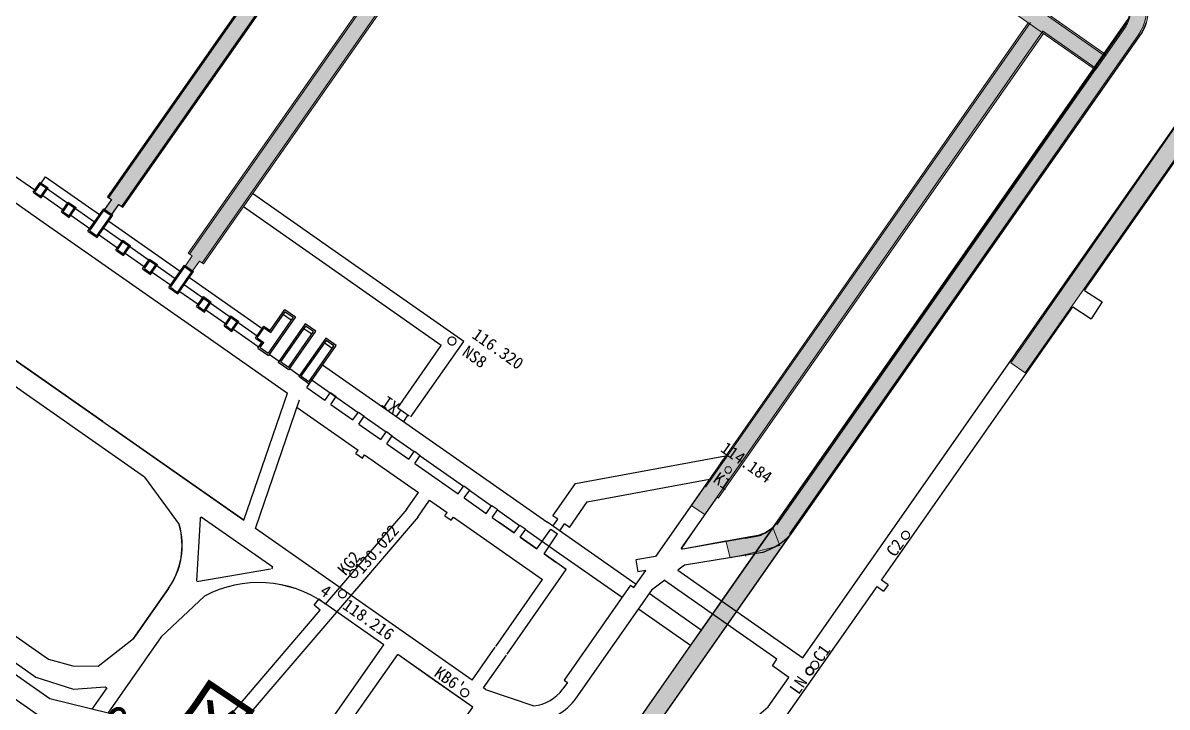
# Model space of a CAD drawing. Header units: inches. Extents: x 36473197 to 36486087, y 3899343 to 3911260.
# Drawn here: x 36483505.3 to 36483789.8, y 3904194 to 3904364.1 of the extents above; entities that cross this region are included whole.
import ezdxf

# ---------------------------------------------------------------- set-up
doc = ezdxf.new("R2010")
doc.units = ezdxf.units.IN
doc.header["$MEASUREMENT"] = 0
doc.linetypes.add('虚线', pattern=[0.0045, 0.00175, -0.001, 0.00175])
doc.layers.get('0').update_dxf_attribs({"lineweight": 0})
doc.layers.get('Defpoints').update_dxf_attribs({"lineweight": 0})
for name, color, linetype, lineweight in [('井筒', 7, 'Continuous', 0), ('四盘区辅运巷', 7, 'Continuous', 0), ('导线点', 7, 'Continuous', 0), ('水仓', 7, 'Continuous', 0), ('西区开拓设计', 7, 'Continuous', 0)]:
    doc.layers.add(name, color=color, linetype=linetype, lineweight=lineweight)
doc.layers.add('保护煤柱', color=7, linetype='Continuous', lineweight=0, true_color=0xff0042)
doc.layers.add('巷道1', color=7, linetype='Continuous', lineweight=0, true_color=0x2d2d2d)
doc.styles.add('仿宋', font='simfang.ttf')
doc.styles.add('黑体', font='simhei.ttf')
doc.linetypes.add('保护煤柱', pattern='A,0.0195,-0.001,[6,西北矿业高家堡煤矿2022年采掘接续图(2022.8.14).shx,S=1.01575e-06,R=0,X=0,Y=0],0.0195', length=0.04)
doc.dimstyles.get("Standard").update_dxf_attribs({"dimtxt": 30, "dimasz": 20, "dimexe": 0.18, "dimexo": 0.0625, "dimgap": 0.09, "dimtad": 1, "dimdec": 0, "dimzin": 0, "dimdsep": 46, "dimtxsty": '仿宋', "dimcen": 0.09, "dimclrd": 150, "dimclre": 150, "dimadec": 0, "dimazin": 0, "dimtfac": 1, "dimtdec": 0, "dimtofl": 0, "dimtmove": 0, "dimatfit": 3, "dimfxl": 1, "dimtolj": 1, "dimtzin": 0, "dimlwd": 0, "dimarcsym": 0})

# ---------------------------------------------------------------- blocks, each defined once
blk = doc.blocks.new('临时经纬仪导线点')
at = {"color": 0, "const_width": 0.3}
blk.add_lwpolyline([(1, 0), (0.97, 0.26), (0.87, 0.5), (0.71, 0.71), (0.5, 0.87), (0.26, 0.97), (0, 1), (-0.26, 0.97), (-0.5, 0.87), (-0.71, 0.71), (-0.87, 0.5), (-0.97, 0.26), (-1, 0), (-0.97, -0.26), (-0.87, -0.5), (-0.71, -0.71), (-0.5, -0.87), (-0.26, -0.97), (0, -1), (0.26, -0.97), (0.5, -0.87), (0.71, -0.71), (0.87, -0.5), (0.97, -0.26), (1, 0)], dxfattribs=at)
blk = doc.blocks.new('临时经纬仪导线点_1_1_1_1_1')
blk.add_hatch(color=7).paths.add_polyline_path([(0.85, -0.02), (0.82, 0.24), (0.83, 0.2), (0.73, 0.44), (0.75, 0.41), (0.59, 0.62), (0.62, 0.59), (0.41, 0.75), (0.44, 0.73), (0.2, 0.83), (0.24, 0.82), (-0.02, 0.85), (0.02, 0.85), (-0.24, 0.82), (-0.2, 0.83), (-0.44, 0.73), (-0.41, 0.75), (-0.62, 0.59), (-0.59, 0.62), (-0.75, 0.41), (-0.73, 0.44), (-0.83, 0.2), (-0.82, 0.24), (-0.85, -0.02), (-0.85, 0.02), (-0.82, -0.24), (-0.83, -0.2), (-0.73, -0.44), (-0.75, -0.41), (-0.59, -0.62), (-0.62, -0.59), (-0.41, -0.75), (-0.44, -0.73), (-0.2, -0.83), (-0.24, -0.82), (0.02, -0.85), (-0.02, -0.85), (0.24, -0.82), (0.2, -0.83), (0.44, -0.73), (0.41, -0.75), (0.62, -0.59), (0.59, -0.62), (0.75, -0.41), (0.73, -0.44), (0.83, -0.2), (0.82, -0.24), (0.85, 0.02), (1.15, -0.02), (1.11, -0.28), (1.1, -0.32), (1, -0.56), (0.99, -0.59), (0.83, -0.8), (0.8, -0.83), (0.59, -0.99), (0.56, -1), (0.32, -1.1), (0.28, -1.11), (0.02, -1.15), (-0.02, -1.15), (-0.28, -1.11), (-0.32, -1.1), (-0.56, -1), (-0.59, -0.99), (-0.8, -0.83), (-0.83, -0.8), (-0.99, -0.59), (-1, -0.56), (-1.1, -0.32), (-1.11, -0.28), (-1.15, -0.02), (-1.15, 0.02), (-1.11, 0.28), (-1.1, 0.32), (-1, 0.56), (-0.99, 0.59), (-0.83, 0.8), (-0.8, 0.83), (-0.59, 0.99), (-0.56, 1), (-0.32, 1.1), (-0.28, 1.11), (-0.02, 1.15), (0.02, 1.15), (0.28, 1.11), (0.32, 1.1), (0.56, 1), (0.59, 0.99), (0.8, 0.83), (0.83, 0.8), (0.99, 0.59), (1, 0.56), (1.1, 0.32), (1.11, 0.28), (1.15, 0.02)], flags=17)
blk = doc.blocks.new('*D205')
at = {"layer": 'Defpoints', "color": 0, "transparency": 16777216}
for p in [(36485936.09, 3904772.87), (36482207.75, 3899448.44), (36482358.83, 3899342.66)]:
    blk.add_point(p, dxfattribs=at)
at = {"layer": '四盘区辅运巷', "color": 150, "lineweight": -2, "transparency": 16777216}
for p, q in [((36485936.14, 3904772.84), (36486087.31, 3904666.98)), ((36482207.81, 3899448.41), (36482358.98, 3899342.55))]:
    blk.add_line(p, q, dxfattribs=at)
at = {"layer": '四盘区辅运巷', "color": 150, "lineweight": 0, "transparency": 16777216}
blk.add_line((36486075.69, 3904650.7), (36482370.3, 3899359.04), dxfattribs=at)
at = {"layer": '四盘区辅运巷', "color": 150, "transparency": 16777216}
for points in [[(36486072.96, 3904652.61), (36486078.42, 3904648.79), (36486087.16, 3904667.08)], [(36482367.57, 3899360.95), (36482373.03, 3899357.13), (36482358.83, 3899342.66)]]:
    blk.add_solid(points, dxfattribs=at)
at = {"layer": '四盘区辅运巷', "color": 0, "transparency": 16777216, "insert": (36484210.49, 3902013.62), "char_height": 30, "attachment_point": 5, "rotation": 54.9991, "style": '仿宋'}
blk.add_mtext('\\A1;650', dxfattribs=at)

msp = doc.modelspace()

# ---------------------------------------------------------------- hatches: boundary and pattern name
at = {"layer": '水仓', "true_color": 0x00ff00}
msp.add_hatch(color=3, dxfattribs=at).paths.add_polyline_path([(36483527.41, 3904316.49), (36483529.13, 3904318.95), (36483530.12, 3904318.26), (36483633.92, 3904466.39), (36483634.29, 3904466.77), (36483634.62, 3904467.06), (36483634.79, 3904467.19), (36483634.96, 3904467.32), (36483635.01, 3904467.35), (36483635.32, 3904467.56), (36483635.5, 3904467.67), (36483635.7, 3904467.78), (36483635.91, 3904467.89), (36483636.05, 3904467.95), (36483636.33, 3904468.07), (36483636.47, 3904468.13), (36483636.71, 3904468.22), (36483637.02, 3904468.31), (36483637.3, 3904468.38), (36483637.69, 3904468.46), (36483637.96, 3904468.51), (36483638.26, 3904468.54), (36483638.5, 3904468.56), (36483638.79, 3904468.57), (36483639.09, 3904468.56), (36483639.6, 3904468.53), (36483640.07, 3904468.46), (36483640.51, 3904468.36), (36483641.15, 3904468.16), (36483641.48, 3904468.03), (36483641.87, 3904467.85), (36483642.25, 3904467.64), (36483642.48, 3904467.5), (36483642.92, 3904467.2), (36483777.62, 3904372.88), (36483778.22, 3904372.4), (36483779.2, 3904371.31), (36483779.84, 3904370.22), (36483780.29, 3904368.94), (36483780.45, 3904367.84), (36483780.44, 3904366.76), (36483780.18, 3904365.46), (36483780.05, 3904365.07), (36483649.36, 3904178.03), (36483653.13, 3904175.39), (36483783.02, 3904360.92), (36483783.4, 3904361.49), (36483783.89, 3904362.38), (36483784.62, 3904364.25), (36483784.86, 3904365.27), (36483785.01, 3904366.3), (36483785.07, 3904367.4), (36483785.04, 3904368.12), (36483785.01, 3904368.56), (36483784.63, 3904370.52), (36483784.38, 3904371.26), (36483784.07, 3904372.04), (36483783.59, 3904372.98), (36483782.76, 3904374.24), (36483782.22, 3904374.9), (36483781.87, 3904375.28), (36483781.33, 3904375.79), (36483780.52, 3904376.46), (36483779.36, 3904377.28), (36483645.34, 3904471.12), (36483644.2, 3904471.82), (36483643.62, 3904472.11), (36483642.82, 3904472.45), (36483642, 3904472.72), (36483640.66, 3904473.02), (36483638.85, 3904473.17), (36483637.71, 3904473.11), (36483636.45, 3904472.91), (36483634.2, 3904472.17), (36483632.36, 3904471.11), (36483631.55, 3904470.49), (36483630.97, 3904469.96), (36483630.54, 3904469.52), (36483629.87, 3904468.73), (36483629.19, 3904467.77), (36483627.78, 3904465.76), (36483526.35, 3904320.9), (36483527.32, 3904320.22), (36483525.6, 3904317.76)], flags=17)
at = {"layer": '水仓', "true_color": 0xbfff00}
for points in [[(36483527.41, 3904316.49), (36483529.13, 3904318.95), (36483530.12, 3904318.26), (36483633.92, 3904466.39), (36483634.29, 3904466.77), (36483634.62, 3904467.06), (36483634.79, 3904467.19), (36483634.96, 3904467.32), (36483635.01, 3904467.35), (36483635.32, 3904467.56), (36483635.5, 3904467.67), (36483635.7, 3904467.78), (36483635.91, 3904467.89), (36483636.05, 3904467.95), (36483636.33, 3904468.07), (36483636.47, 3904468.13), (36483636.71, 3904468.22), (36483637.02, 3904468.31), (36483637.3, 3904468.38), (36483637.69, 3904468.46), (36483637.96, 3904468.51), (36483638.26, 3904468.54), (36483638.5, 3904468.56), (36483638.79, 3904468.57), (36483639.09, 3904468.56), (36483639.6, 3904468.53), (36483640.07, 3904468.46), (36483640.51, 3904468.36), (36483641.15, 3904468.16), (36483641.48, 3904468.03), (36483641.87, 3904467.85), (36483642.25, 3904467.64), (36483642.48, 3904467.5), (36483642.92, 3904467.2), (36483777.62, 3904372.88), (36483778.22, 3904372.4), (36483779.2, 3904371.31), (36483779.84, 3904370.22), (36483780.29, 3904368.94), (36483780.45, 3904367.84), (36483780.44, 3904366.76), (36483780.18, 3904365.46), (36483780.05, 3904365.07), (36483649.36, 3904178.03), (36483653.13, 3904175.39), (36483783.02, 3904360.92), (36483783.4, 3904361.49), (36483783.89, 3904362.38), (36483784.62, 3904364.25), (36483784.86, 3904365.27), (36483785.01, 3904366.3), (36483785.07, 3904367.4), (36483785.04, 3904368.12), (36483785.01, 3904368.56), (36483784.63, 3904370.52), (36483784.38, 3904371.26), (36483784.07, 3904372.04), (36483783.59, 3904372.98), (36483782.76, 3904374.24), (36483782.22, 3904374.9), (36483781.87, 3904375.28), (36483781.33, 3904375.79), (36483780.52, 3904376.46), (36483779.36, 3904377.28), (36483645.34, 3904471.12), (36483644.2, 3904471.82), (36483643.62, 3904472.11), (36483642.82, 3904472.45), (36483642, 3904472.72), (36483640.66, 3904473.02), (36483638.85, 3904473.17), (36483637.71, 3904473.11), (36483636.45, 3904472.91), (36483634.2, 3904472.17), (36483632.36, 3904471.11), (36483631.55, 3904470.49), (36483630.97, 3904469.96), (36483630.54, 3904469.52), (36483629.87, 3904468.73), (36483629.19, 3904467.77), (36483627.78, 3904465.76), (36483526.35, 3904320.9), (36483527.32, 3904320.22), (36483525.6, 3904317.76)], [(36483545.68, 3904303.7), (36483547.4, 3904306.16), (36483546.41, 3904306.85), (36483638.19, 3904437.91), (36483640.17, 3904440.08), (36483641.11, 3904440.79), (36483642.58, 3904441.63), (36483643.44, 3904442), (36483645.48, 3904442.56), (36483647.27, 3904442.73), (36483648.51, 3904442.68), (36483649.28, 3904442.58), (36483650.97, 3904442.17), (36483653.77, 3904440.79), (36483654.15, 3904440.53), (36483659.58, 3904436.73), (36483774.6, 3904356.21), (36483771.95, 3904352.43), (36483759.02, 3904361.49), (36483651.29, 3904436.92), (36483649.48, 3904437.82), (36483648.84, 3904437.99), (36483647.45, 3904438.13), (36483646.79, 3904438.1), (36483646.28, 3904438.03), (36483645.17, 3904437.74), (36483644.12, 3904437.25), (36483643.21, 3904436.63), (36483642.69, 3904436.15), (36483641.96, 3904435.28), (36483641.96, 3904435.28), (36483550.18, 3904304.21), (36483549.2, 3904304.9), (36483547.49, 3904302.45)], [(36483820.47, 3904379.45), (36483750.9, 3904279.62), (36483754.5, 3904277.09), (36483824.29, 3904376.77)], [(36483674.8, 3904241.91), (36483677.87, 3904246.29), (36483678.2, 3904246.06), (36483759.02, 3904361.49), (36483755.25, 3904364.12), (36483671.46, 3904244.15), (36483674.8, 3904241.91), (36483668.93, 3904233.28), (36483680.08, 3904235.32), (36483681.13, 3904231.1), (36483685.33, 3904232.01), (36483693.46, 3904234.14), (36483691.78, 3904238.61), (36483689.92, 3904237.37), (36483688.09, 3904236.76), (36483684.81, 3904236.19), (36483668.93, 3904233.28)]]:
    msp.add_hatch(color=60, dxfattribs=at).paths.add_polyline_path(points, flags=17)
at = {"layer": '水仓', "true_color": 0xffc000}
for points in [[(36483545.68, 3904303.7), (36483547.4, 3904306.16), (36483546.41, 3904306.85), (36483638.19, 3904437.91), (36483640.17, 3904440.08), (36483641.11, 3904440.79), (36483642.58, 3904441.63), (36483643.44, 3904442), (36483645.48, 3904442.56), (36483647.27, 3904442.73), (36483648.51, 3904442.68), (36483649.28, 3904442.58), (36483650.97, 3904442.17), (36483653.77, 3904440.79), (36483654.15, 3904440.53), (36483659.58, 3904436.73), (36483774.6, 3904356.21), (36483771.95, 3904352.43), (36483759.02, 3904361.49), (36483651.29, 3904436.92), (36483649.48, 3904437.82), (36483648.84, 3904437.99), (36483647.45, 3904438.13), (36483646.79, 3904438.1), (36483646.28, 3904438.03), (36483645.17, 3904437.74), (36483644.12, 3904437.25), (36483643.21, 3904436.63), (36483642.69, 3904436.15), (36483641.96, 3904435.28), (36483641.96, 3904435.28), (36483550.18, 3904304.21), (36483549.2, 3904304.9), (36483547.49, 3904302.45)], [(36483674.8, 3904241.91), (36483677.87, 3904246.29), (36483678.2, 3904246.06), (36483759.02, 3904361.49), (36483755.25, 3904364.12), (36483671.46, 3904244.15), (36483674.8, 3904241.91), (36483668.93, 3904233.28), (36483680.08, 3904235.32), (36483681.13, 3904231.1), (36483685.33, 3904232.01), (36483693.46, 3904234.14), (36483691.78, 3904238.61), (36483689.92, 3904237.37), (36483688.09, 3904236.76), (36483684.81, 3904236.19), (36483668.93, 3904233.28)]]:
    msp.add_hatch(color=40, dxfattribs=at).paths.add_polyline_path(points, flags=17)

# ---------------------------------------------------------------- linework, layer by layer
at = {"layer": '保护煤柱', "color": 1, "linetype": '保护煤柱', "lineweight": 30, "ltscale": 3750, "true_color": 0xff0000}
msp.add_arc((36483555.38, 3904162.59, -0.2), 409.89, 225.7953, 43.0751, dxfattribs=at)
msp.add_arc((36483555.38, 3904162.59, -0.2), 409.89, 225.7953, 43.0751, dxfattribs=at)
at = {"layer": '导线点', "color": 7}
for centre, radius in [((36483611.96, 3904285.01), 1.01), ((36483680.65, 3904252.95), 0.823)]:
    msp.add_circle(centre, radius, dxfattribs=at)
at = {"layer": '导线点', "color": 5, "true_color": 0x0000ff}
msp.add_circle((36483700.95, 3904202.97), 0.861, dxfattribs=at)
at = {"layer": '巷道1', "color": 30, "linetype": 'Continuous', "lineweight": 30, "true_color": 0xff8000}
for p, q in [((36483502.38, 3904326.69, -0.2), (36483508.27, 3904322.57, -0.2)), ((36483509.66, 3904324.04, -0.2), (36483510.92, 3904325.84, -0.2)), ((36483510.92, 3904325.84, -0.2), (36483524.33, 3904316.45, -0.2)), ((36483510.23, 3904321.2, -0.2), (36483515.26, 3904317.67, -0.2)), ((36483511.13, 3904323.01, -0.2), (36483523.07, 3904314.65, -0.2)), ((36483503.07, 3904319.68, -0.2), (36483509.52, 3904315.17, -0.2)), ((36483509.52, 3904315.17, -0.2), (36483548.84, 3904287.63, -0.2)), ((36483517.23, 3904316.3, -0.2), (36483521.92, 3904313.01, -0.2)), ((36483526.63, 3904314.84, -0.2), (36483544.4, 3904302.4, -0.2)), ((36483525.37, 3904313.04, -0.2), (36483543.14, 3904300.6, -0.2)), ((36483524.22, 3904311.4, -0.2), (36483528.78, 3904308.21, -0.2)), ((36483530.74, 3904306.83, -0.2), (36483535.47, 3904303.53, -0.2)), ((36483537.43, 3904302.15, -0.2), (36483541.99, 3904298.96, -0.2)), ((36483546.69, 3904300.79, -0.2), (36483565.03, 3904287.95, -0.2)), ((36483545.43, 3904298.99, -0.2), (36483563.77, 3904286.15, -0.2)), ((36483769.21, 3904297.58), (36483773.6, 3904294.72)), ((36483544.28, 3904297.35, -0.2), (36483548.84, 3904294.16, -0.2)), ((36483548.44, 3904293.59, -0.2), (36483550.16, 3904296.05, -0.2)), ((36483548.86, 3904293.66, -0.2), (36483550.24, 3904295.63, -0.2)), ((36483550.16, 3904296.05, -0.2), (36483552.13, 3904294.67, -0.2)), ((36483550.24, 3904295.63, -0.2), (36483551.71, 3904294.6, -0.2)), ((36483550.33, 3904292.63, -0.2), (36483551.71, 3904294.6, -0.2)), ((36483550.41, 3904292.21, -0.2), (36483552.13, 3904294.67, -0.2)), ((36483773.6, 3904294.72), (36483770.86, 3904290.53)), ((36483548.44, 3904293.59, -0.2), (36483550.41, 3904292.21, -0.2)), ((36483548.86, 3904293.66, -0.2), (36483550.33, 3904292.63, -0.2)), ((36483550.81, 3904292.78, -0.2), (36483555.7, 3904289.36, -0.2)), ((36483566.74, 3904287.61, -0.2), (36483570.41, 3904292.85, -0.2)), ((36483566.9, 3904287.13, -0.2), (36483570.51, 3904292.3, -0.2)), ((36483766.34, 3904293.48), (36483770.86, 3904290.53)), ((36483490.77, 3904289.07, -0.2), (36483560.24, 3904240.43, -0.2)), ((36483525.19, 3904264.97, -0.2), (36483490.77, 3904289.07, -0.2)), ((36483525.19, 3904264.97, -0.2), (36483490.77, 3904289.07, -0.2)), ((36483572.48, 3904290.92, -0.2), (36483566.23, 3904281.99, -0.2)), ((36483573.03, 3904291.02, -0.2), (36483566.32, 3904281.43, -0.2)), ((36483575.49, 3904289.3, -0.2), (36483568.78, 3904279.71, -0.2)), ((36483535.54, 3904251.13, -0.2), (36483482.91, 3904287.99, -0.2)), ((36483535.54, 3904251.13, -0.2), (36483482.91, 3904287.99, -0.2)), ((36483548.84, 3904287.63, -0.2), (36483571.08, 3904272.06, -0.2)), ((36483557.67, 3904287.98, -0.2), (36483563.8, 3904283.68, -0.2)), ((36483563.12, 3904285.75, -0.2), (36483565.19, 3904288.7, -0.2)), ((36483563.54, 3904285.82, -0.2), (36483565.26, 3904288.28, -0.2)), ((36483565.19, 3904288.7, -0.2), (36483566.74, 3904287.61, -0.2)), ((36483565.26, 3904288.28, -0.2), (36483566.9, 3904287.13, -0.2)), ((36483575.59, 3904288.74, -0.2), (36483569.34, 3904279.81, -0.2)), ((36483571.3, 3904278.43, -0.2), (36483577.56, 3904287.36, -0.2)), ((36483571.4, 3904277.88, -0.2), (36483578.11, 3904287.46, -0.2)), ((36483563.12, 3904285.75, -0.2), (36483564.68, 3904284.66, -0.2)), ((36483563.54, 3904285.82, -0.2), (36483565.18, 3904284.68, -0.2)), ((36483563.7, 3904283.27, -0.2), (36483564.68, 3904284.66, -0.2)), ((36483563.7, 3904283.27, -0.2), (36483566.32, 3904281.43, -0.2)), ((36483564.68, 3904284.66, -0.2), (36483563.93, 3904283.6, -0.2)), ((36483564.26, 3904283.37, -0.2), (36483565.18, 3904284.68, -0.2)), ((36483564.26, 3904283.37, -0.2), (36483566.23, 3904281.99, -0.2)), ((36483580.57, 3904285.74, -0.2), (36483573.86, 3904276.16, -0.2)), ((36483580.67, 3904285.18, -0.2), (36483574.42, 3904276.25, -0.2)), ((36483575.85, 3904273.42, -0.2), (36483583.19, 3904283.9, -0.2)), ((36483576.38, 3904274.88, -0.2), (36483582.63, 3904283.81, -0.2)), ((36483582.18, 3904283.15, -0.2), (36483580.21, 3904284.53, -0.2)), ((36483583.19, 3904283.9, -0.2), (36483580.57, 3904285.74, -0.2)), ((36483582.63, 3904283.81, -0.2), (36483580.67, 3904285.18, -0.2)), ((36483566.55, 3904281.76, -0.2), (36483569.01, 3904280.04, -0.2)), ((36483571.63, 3904278.2, -0.2), (36483574.09, 3904276.48, -0.2)), ((36483579.81, 3904279.07, -0.2), (36483635.53, 3904240.05, -0.2)), ((36483576.48, 3904274.32, -0.2), (36483573.86, 3904276.16, -0.2)), ((36483576.38, 3904274.88, -0.2), (36483574.42, 3904276.25, -0.2)), ((36483577.17, 3904275.3, -0.2), (36483588.64, 3904267.27, -0.2)), ((36483560.24, 3904240.43, -0.2), (36483571.08, 3904272.06, -0.2)), ((36483575.85, 3904273.42), (36483580.35, 3904270.27)), ((36483563.14, 3904238.4, -0.2), (36483574.1, 3904270.37, -0.2)), ((36483581.83, 3904269.23), (36483587.32, 3904265.39)), ((36483573.46, 3904268.5), (36483588.63, 3904257.88)), ((36483590.11, 3904266.24, -0.2), (36483595.6, 3904262.4, -0.2)), ((36483560.24, 3904240.43, -0.2), (36483527.49, 3904263.36, -0.2)), ((36483588.79, 3904264.35), (36483594.28, 3904260.51)), ((36483597.08, 3904261.36, -0.2), (36483602.57, 3904257.52, -0.2)), ((36483595.76, 3904259.48), (36483601.25, 3904255.64)), ((36483590.26, 3904256.73), (36483603.64, 3904247.37)), ((36483604.04, 3904256.49, -0.2), (36483614.85, 3904248.92, -0.2)), ((36483602.72, 3904254.6), (36483613.53, 3904247.03)), ((36483535.54, 3904251.13, -0.2), (36483544.17, 3904239.36, -0.2)), ((36483535.54, 3904251.13, -0.2), (36483544.17, 3904239.36, -0.2)), ((36483616.33, 3904247.89, -0.2), (36483621.82, 3904244.04, -0.2)), ((36483512, 3904196.02, -0.2), (36483443.41, 3904244.05, -0.2)), ((36483606.42, 3904245.42), (36483610.74, 3904242.39)), ((36483615.01, 3904246), (36483620.5, 3904242.16)), ((36483546.11, 3904166.03, -0.2), (36483436.3, 3904242.92, -0.2)), ((36483549.37, 3904240.84, -0.2), (36483548.46, 3904225.42, -0.2)), ((36483549.37, 3904240.84, -0.2), (36483549.65, 3904241.25, -0.2)), ((36483567.46, 3904228.78, -0.2), (36483549.65, 3904241.25, -0.2)), ((36483612.38, 3904241.25), (36483634.52, 3904225.75)), ((36483621.97, 3904241.13), (36483627.46, 3904237.28)), ((36483623.29, 3904243.01, -0.2), (36483628.78, 3904239.17, -0.2)), ((36483544.31, 3904238.88, -0.2), (36483544.17, 3904239.36, -0.2)), ((36483616.98, 3904200.7, -0.2), (36483563.14, 3904238.4, -0.2)), ((36483627.46, 3904237.28), (36483623.69, 3904239.92)), ((36483630.25, 3904238.13, -0.2), (36483637.89, 3904232.79, -0.2)), ((36483657.73, 3904224.51, -0.2), (36483635.53, 3904240.05, -0.2)), ((36483633.11, 3904233.32), (36483628.93, 3904236.25)), ((36483628.93, 3904236.25), (36483633.11, 3904233.32)), ((36483640.4, 3904228.22), (36483634.91, 3904232.06)), ((36483637.89, 3904232.79, -0.2), (36483654.28, 3904221.31, -0.2)), ((36483669.35, 3904233.26, -0.2), (36483668.94, 3904233.54, -0.2)), ((36483548.54, 3904225.22, -0.2), (36483566.88, 3904228.33, -0.2)), ((36483567.18, 3904228.37, -0.2), (36483567.46, 3904228.78, -0.2)), ((36483668.13, 3904228.02), (36483699.17, 3904206.27)), ((36483541.51, 3904223.5, -0.2), (36483532.77, 3904211.03, -0.2)), ((36483532.77, 3904211.03, -0.2), (36483541.51, 3904223.5, -0.2)), ((36483541.51, 3904223.5, -0.2), (36483532.77, 3904211.03, -0.2)), ((36483541.51, 3904223.5, -0.2), (36483532.77, 3904211.03, -0.2)), ((36483720.43, 3904224.43), (36483719.28, 3904222.8)), ((36483539.7, 3904211.5, -0.2), (36483550.46, 3904221.6, -0.2)), ((36483673.95, 3904213.15, -0.2), (36483661.01, 3904222.21, -0.2)), ((36483595.03, 3904209.48, -0.2), (36483580.37, 3904219.75, -0.2)), ((36483595.03, 3904209.48, -0.2), (36483580.37, 3904219.75, -0.2)), ((36483595.03, 3904209.48, -0.2), (36483580.37, 3904219.75, -0.2)), ((36483658.37, 3904218.45, -0.2), (36483671.31, 3904209.38, -0.2)), ((36483523.97, 3904204.15, -0.2), (36483532.77, 3904211.03, -0.2)), ((36483523.97, 3904204.15, -0.2), (36483532.77, 3904211.03, -0.2)), ((36483539.7, 3904211.5, -0.2), (36483526.4, 3904192.5, -0.2)), ((36483539.7, 3904211.5, -0.2), (36483526.4, 3904192.5, -0.2)), ((36483582.41, 3904191.46, -1.94), (36483595.03, 3904209.48, -1.94)), ((36483587.11, 3904190.85, -1.94), (36483598.47, 3904207.07, -1.94)), ((36483607.66, 3904200.64, -0.2), (36483598.47, 3904207.07, -0.2)), ((36483617.16, 3904193.98, -0.2), (36483598.47, 3904207.07, -0.2)), ((36483607.66, 3904200.64, -0.2), (36483598.47, 3904207.07, -0.2)), ((36483691.63, 3904204.23), (36483692.78, 3904205.87)), ((36483526.14, 3904198.76, -0.2), (36483522.43, 3904193.47, -0.2)), ((36483525.73, 3904199.05, -0.2), (36483526.14, 3904198.76, -0.2)), ((36483525.73, 3904199.05, -0.2), (36483526.14, 3904198.76, -0.2)), ((36483620.33, 3904198.36, -0.2), (36483619.77, 3904198.75, -0.2)), ((36483620.33, 3904198.36, -0.2), (36483632.3, 3904194.31, -0.2)), ((36483551.96, 3904186.26), (36483512, 3904196.02)), ((36483611.42, 3904185.79, -1.94), (36483617.16, 3904193.98, -1.94)), ((36483688.23, 3904192.04), (36483690.6, 3904194.04))]:
    msp.add_line(p, q, dxfattribs=at)
at = {"layer": '巷道1', "color": 30, "lineweight": 30, "true_color": 0xff8000}
for p, q in [((36483581.73, 3904272.23), (36483583.2, 3904271.2)), ((36483588.7, 3904267.35), (36483590.17, 3904266.32)), ((36483595.66, 3904262.48), (36483597.13, 3904261.45)), ((36483602.62, 3904257.6), (36483604.1, 3904256.57)), ((36483588.05, 3904257.06), (36483589.69, 3904255.91)), ((36483600.68, 3904243.15), (36483603.64, 3904247.37)), ((36483614.91, 3904249), (36483616.38, 3904247.97)), ((36483614.91, 3904249), (36483616.38, 3904247.97)), ((36483603.47, 3904241.2), (36483606.42, 3904245.42)), ((36483621.87, 3904244.12), (36483623.35, 3904243.09)), ((36483621.87, 3904244.12), (36483623.35, 3904243.09)), ((36483603.55, 3904241.32), (36483553.23, 3904182.54)), ((36483600.76, 3904243.23), (36483580.48, 3904219.58)), ((36483603.55, 3904241.32), (36483587.8, 3904222.9)), ((36483610.17, 3904241.58), (36483611.81, 3904240.43)), ((36483628.83, 3904239.25), (36483630.31, 3904238.22)), ((36483633.11, 3904233.32), (36483636.55, 3904238.24)), ((36483636.55, 3904238.24), (36483638.23, 3904237.06)), ((36483634.91, 3904232.06), (36483638.23, 3904237.06)), ((36483577.68, 3904219.35), (36483578.98, 3904220.87)), ((36483580.48, 3904219.58), (36483578.98, 3904220.87)), ((36483551.96, 3904186.26), (36483579.18, 3904218.06)), ((36483579.18, 3904218.06), (36483577.68, 3904219.35))]:
    msp.add_line(p, q, dxfattribs=at)
at = {"layer": '巷道1', "color": 30, "linetype": '虚线', "lineweight": 30, "ltscale": 2000, "true_color": 0xff8000}
for p, q in [((36483598.49, 3904268.43, -0.2), (36483601.76, 3904266.14, -0.2)), ((36483634.91, 3904232.06), (36483640.4, 3904228.22))]:
    msp.add_line(p, q, dxfattribs=at)
at = {"layer": '巷道1', "color": 40, "lineweight": 30, "true_color": 0xffc000, "flags": 128}
for points in [[(36483627.78, 3904465.76), (36483526.35, 3904320.9), (36483527.32, 3904320.22), (36483525.6, 3904317.76), (36483527.41, 3904316.49)], [(36483527.41, 3904316.49), (36483529.13, 3904318.95), (36483530.12, 3904318.26), (36483530.12, 3904318.26), (36483633.92, 3904466.39)], [(36483780.05, 3904365.07), (36483779.48, 3904363.9), (36483673.95, 3904213.15), (36483671.31, 3904209.38), (36483649.36, 3904178.03)], [(36483653.13, 3904175.39), (36483703.14, 3904246.82), (36483783.02, 3904360.92), (36483783.4, 3904361.49), (36483783.89, 3904362.38), (36483784.62, 3904364.25)]]:
    msp.add_lwpolyline(points, dxfattribs=at)
at = {"layer": '巷道1', "color": 30, "linetype": 'Continuous', "lineweight": 30, "true_color": 0xff8000, "flags": 128}
for points in [[(36483769.21, 3904297.58), (36483830.08, 3904384.51)], [(36483765.02, 3904300.32), (36483820.1, 3904378.98)], [(36483507.87, 3904322), (36483509.59, 3904324.46)], [(36483508.28, 3904322.07), (36483509.66, 3904324.04)], [(36483509.59, 3904324.46), (36483511.55, 3904323.08)], [(36483509.66, 3904324.04), (36483511.13, 3904323.01)], [(36483509.83, 3904320.62), (36483511.55, 3904323.08)], [(36483510.64, 3904323.35), (36483510.82, 3904323.6)], [(36483507.87, 3904322), (36483509.83, 3904320.62)], [(36483508.28, 3904322.07), (36483509.76, 3904321.04)], [(36483509.76, 3904321.04), (36483511.13, 3904323.01)], [(36483514.86, 3904317.1), (36483516.58, 3904319.56)], [(36483515.27, 3904317.18), (36483516.65, 3904319.14)], [(36483516.58, 3904319.56), (36483518.55, 3904318.18)], [(36483516.66, 3904319.14), (36483518.13, 3904318.11)], [(36483516.75, 3904316.14), (36483518.13, 3904318.11)], [(36483516.83, 3904315.72), (36483518.55, 3904318.18)], [(36483517.64, 3904318.45), (36483517.81, 3904318.7)], [(36483521.47, 3904312.36), (36483525.37, 3904317.92)], [(36483521.89, 3904312.44), (36483525.44, 3904317.51)], [(36483525.37, 3904317.92), (36483527.66, 3904316.32)], [(36483525.44, 3904317.51), (36483527.24, 3904316.24)], [(36483514.86, 3904317.1), (36483516.83, 3904315.72)], [(36483515.28, 3904317.17), (36483516.75, 3904316.14)], [(36483523.69, 3904311.17), (36483527.24, 3904316.24)], [(36483523.76, 3904310.76), (36483527.66, 3904316.32)], [(36483525.69, 3904317.33), (36483527, 3904316.42)], [(36483521.47, 3904312.36), (36483523.76, 3904310.76)], [(36483521.89, 3904312.44), (36483523.69, 3904311.17)], [(36483528.38, 3904307.64), (36483530.1, 3904310.1)], [(36483528.79, 3904307.71), (36483530.17, 3904309.68)], [(36483530.1, 3904310.1), (36483532.06, 3904308.72)], [(36483530.17, 3904309.68), (36483531.64, 3904308.65)], [(36483528.38, 3904307.64), (36483530.34, 3904306.26)], [(36483528.79, 3904307.71), (36483530.27, 3904306.68)], [(36483530.27, 3904306.68), (36483531.64, 3904308.65)], [(36483530.34, 3904306.26), (36483532.06, 3904308.72)], [(36483611.62, 3904287.19), (36483582.06, 3904307.89)], [(36483535.06, 3904302.95), (36483536.78, 3904305.41)], [(36483535.48, 3904303.03), (36483536.86, 3904304.99)], [(36483536.78, 3904305.41), (36483538.75, 3904304.04)], [(36483536.86, 3904304.99), (36483538.33, 3904303.96)], [(36483536.96, 3904302), (36483538.33, 3904303.96)], [(36483537.03, 3904301.58), (36483538.75, 3904304.04)], [(36483541.54, 3904298.31), (36483545.43, 3904303.87)], [(36483541.95, 3904298.39), (36483545.51, 3904303.46)], [(36483545.43, 3904303.87), (36483547.73, 3904302.27)], [(36483545.51, 3904303.46), (36483547.31, 3904302.19)], [(36483609.32, 3904283.92), (36483579.77, 3904304.62)], [(36483535.06, 3904302.95), (36483537.03, 3904301.58)], [(36483535.48, 3904303.03), (36483536.96, 3904302)], [(36483543.76, 3904297.12), (36483547.31, 3904302.19)], [(36483543.83, 3904296.71), (36483547.73, 3904302.27)], [(36483699.17, 3904206.27), (36483765.02, 3904300.32)], [(36483541.54, 3904298.31), (36483543.83, 3904296.71)], [(36483541.95, 3904298.39), (36483543.76, 3904297.12)], [(36483542.51, 3904297.71), (36483542.57, 3904297.67)], [(36483570.41, 3904292.85), (36483573.03, 3904291.02)], [(36483570.51, 3904292.3), (36483572.48, 3904290.92)], [(36483718.79, 3904225.58), (36483766.34, 3904293.48)], [(36483555.3, 3904288.79), (36483557.02, 3904291.24)], [(36483555.72, 3904288.86), (36483557.09, 3904290.83)], [(36483557.02, 3904291.24), (36483558.99, 3904289.87)], [(36483557.09, 3904290.83), (36483558.57, 3904289.79)], [(36483557.19, 3904287.83), (36483558.57, 3904289.79)], [(36483557.27, 3904287.41), (36483558.99, 3904289.87)], [(36483570.05, 3904291.64), (36483572.02, 3904290.26)], [(36483578.11, 3904287.46), (36483575.49, 3904289.3)], [(36483555.3, 3904288.79), (36483557.27, 3904287.41)], [(36483555.72, 3904288.86), (36483557.19, 3904287.83)], [(36483577.1, 3904286.71), (36483575.13, 3904288.08)], [(36483577.56, 3904287.36), (36483575.59, 3904288.74)], [(36483614.9, 3904284.9), (36483611.62, 3904287.19)], [(36483598.49, 3904268.43), (36483609.32, 3904283.92)], [(36483601.76, 3904266.14), (36483614.9, 3904284.9)], [(36483571.4, 3904277.88), (36483568.78, 3904279.71)], [(36483571.3, 3904278.43), (36483569.34, 3904279.81)], [(36483642.7, 3904249.59), (36483679.95, 3904256.47)], [(36483535.54, 3904251.13), (36483544.17, 3904239.36)], [(36483637.06, 3904241.54), (36483642.7, 3904249.59)], [(36483645.62, 3904245.05), (36483676.01, 3904250.66)], [(36483452.27, 3904247.45), (36483511.64, 3904205.88), (36483517.73, 3904204.23), (36483523.97, 3904204.15), (36483532.77, 3904211.03)], [(36483674.59, 3904248.58), (36483662.6, 3904231.46)], [(36483677.87, 3904246.29), (36483668.94, 3904233.54)], [(36483641.16, 3904238.68), (36483645.62, 3904245.05)], [(36483638.27, 3904240.7), (36483637.06, 3904241.54)], [(36483637.07, 3904238.98), (36483638.27, 3904240.7)], [(36483638.75, 3904237.8), (36483639.95, 3904239.52)], [(36483641.16, 3904238.68), (36483639.95, 3904239.52)], [(36483684.85, 3904235.99), (36483669.35, 3904233.26)], [(36483684.81, 3904236.19), (36483688.09, 3904236.76)], [(36483684.85, 3904235.99), (36483688.13, 3904236.57)], [(36483689.19, 3904232.47), (36483685.24, 3904231.77)], [(36483662.6, 3904231.46), (36483657.68, 3904230.59)], [(36483657.68, 3904230.59), (36483658.2, 3904227.64)], [(36483669.78, 3904229.27), (36483668.13, 3904228.02)], [(36483685.01, 3904231.73), (36483669.76, 3904229.25)], [(36483684.86, 3904231.93), (36483684.93, 3904231.54)], [(36483625.67, 3904207.18), (36483640.4, 3904228.22)], [(36483657.18, 3904223.72), (36483660.17, 3904227.99)], [(36483660.17, 3904227.99), (36483658.2, 3904227.64)], [(36483622.86, 3904209.09), (36483634.52, 3904225.75)], [(36483656.37, 3904224.3), (36483639.85, 3904200.71), (36483639.85, 3904200.71), (36483640.67, 3904200.13)], [(36483656.37, 3904224.3), (36483657.18, 3904223.72)], [(36483664.86, 3904225.54), (36483661.61, 3904223.07)], [(36483692.78, 3904205.87), (36483664.78, 3904225.47)], [(36483690.6, 3904185.31), (36483717.65, 3904223.94)], [(36483717.65, 3904223.94), (36483719.28, 3904222.8)], [(36483720.43, 3904224.43), (36483718.79, 3904225.58)], [(36483661.61, 3904223.07), (36483642.8, 3904196.2)], [(36483486.25, 3904217.07), (36483508.54, 3904201.46), (36483517.89, 3904198.41), (36483525.73, 3904199.05), (36483526.14, 3904198.76)], [(36483695.73, 3904201.36), (36483691.63, 3904204.23)], [(36483690.6, 3904194.04), (36483695.73, 3904201.36)], [(36483617.16, 3904193.98), (36483607.66, 3904200.64)], [(36483617.16, 3904193.98), (36483607.66, 3904200.64)], [(36483640.67, 3904200.13), (36483639.52, 3904198.49)]]:
    msp.add_lwpolyline(points, dxfattribs=at)
at = {"layer": '巷道1', "color": 30, "lineweight": 30, "true_color": 0xff8000, "flags": 128}
for points in [[(36483582.06, 3904307.89), (36483562.4, 3904321.66)], [(36483579.77, 3904304.62), (36483560.1, 3904318.38)], [(36483627.46, 3904237.28), (36483628.83, 3904239.25)], [(36483628.93, 3904236.25), (36483630.31, 3904238.22)], [(36483616.98, 3904200.7), (36483622.72, 3904208.89)], [(36483619.77, 3904198.75), (36483625.5, 3904206.94)]]:
    msp.add_lwpolyline(points, dxfattribs=at)
at = {"layer": '巷道1', "color": 30, "linetype": '虚线', "lineweight": 30, "ltscale": 2000, "true_color": 0xff8000, "flags": 128}
for points in [[(36483580.35, 3904270.26), (36483581.73, 3904272.23)], [(36483581.83, 3904269.23), (36483583.2, 3904271.2)], [(36483587.32, 3904265.39), (36483588.7, 3904267.35)], [(36483588.79, 3904264.35), (36483590.17, 3904266.32)], [(36483599.22, 3904267.92), (36483598.08, 3904266.28)], [(36483601.03, 3904266.66), (36483599.88, 3904265.02)], [(36483594.28, 3904260.51), (36483595.66, 3904262.48)], [(36483595.76, 3904259.48), (36483597.13, 3904261.45)], [(36483588.05, 3904257.06), (36483588.63, 3904257.88)], [(36483601.25, 3904255.64), (36483602.62, 3904257.6)], [(36483589.69, 3904255.91), (36483590.26, 3904256.73)], [(36483602.72, 3904254.6), (36483604.1, 3904256.57)], [(36483613.53, 3904247.03), (36483614.91, 3904249)], [(36483613.53, 3904247.03), (36483614.91, 3904249)], [(36483615.01, 3904246), (36483616.38, 3904247.97)], [(36483615.01, 3904246), (36483616.38, 3904247.97)], [(36483620.5, 3904242.16), (36483621.87, 3904244.12)], [(36483620.5, 3904242.16), (36483621.87, 3904244.12)], [(36483610.17, 3904241.58), (36483610.74, 3904242.39)], [(36483611.81, 3904240.43), (36483612.38, 3904241.25)], [(36483621.97, 3904241.13), (36483623.35, 3904243.09)], [(36483621.97, 3904241.13), (36483623.35, 3904243.09)]]:
    msp.add_lwpolyline(points, dxfattribs=at)
at = {"layer": '巷道1', "color": 1, "lineweight": 30, "true_color": 0xff0000, "flags": 128}
msp.add_lwpolyline([(36483678.86, 3904254.68), (36483679.41, 3904255.51)], dxfattribs=at)
at = {"layer": '巷道1', "color": 7, "linetype": 'Continuous', "lineweight": 30, "flags": 128}
msp.add_lwpolyline([(36483674.76, 3904248.47), (36483674.59, 3904248.58)], dxfattribs=at)
at = {"layer": '巷道1', "color": 4, "linetype": 'Continuous', "lineweight": 30, "true_color": 0x00ffff, "flags": 128}
msp.add_lwpolyline([(36483677.87, 3904246.29), (36483678.2, 3904246.06)], dxfattribs=at)
at = {"layer": '巷道1', "color": 30, "linetype": 'Continuous', "lineweight": 30, "true_color": 0xff8000, "flags": 128}
for points in [[(36483541.49, 3904223.52, 0.225572), (36483544.15, 3904239.35)], [(36483688.13, 3904236.57, 0.161163), (36483692.43, 3904239.51)], [(36483689.19, 3904232.47, 0.116509), (36483696.18, 3904236.88)], [(36483632.3, 3904194.31, 0.220632), (36483639.5, 3904198.51)], [(36483632.66, 3904190.33, 0.221076), (36483642.81, 3904196.19)]]:
    msp.add_lwpolyline(points, format="xyb", dxfattribs=at)
at = {"layer": '巷道1', "color": 30, "linetype": 'Continuous', "lineweight": 30, "true_color": 0xff8000}
for centre, major_axis, ratio, start_param, end_param in [((36483526.19, 3904234.23, -0.2), (-15.32, 10.73), 0.999998, 3.141617, 4.030434), ((36483526.19, 3904234.23, -0.2), (-15.32, 10.73), 0.999995, 3.141675, 4.030491), ((36483563.9, 3904196.24, -0.2), (-23.51, 16.46), 0.999998, 4.712474, 5.810662), ((36483563.9, 3904196.24, -0.2), (-23.51, 16.46), 0.999995, 4.712377, 5.810565)]:
    msp.add_ellipse(centre, major_axis=major_axis, ratio=ratio, start_param=start_param, end_param=end_param, dxfattribs=at)
at = {"layer": '水仓', "color": 3, "linetype": 'Continuous', "lineweight": 0, "true_color": 0x00ff00, "flags": 128}
for points in [[(36483526.35, 3904320.9), (36483629.6, 3904468.35)], [(36483530.12, 3904318.26), (36483633.36, 3904465.71)], [(36483779.25, 3904363.56), (36483774.04, 3904356.1)], [(36483783.02, 3904360.92), (36483696.19, 3904236.88)], [(36483771.86, 3904352.99), (36483692.42, 3904239.52)]]:
    msp.add_lwpolyline(points, dxfattribs=at)
at = {"layer": '水仓', "color": 3, "true_color": 0x00ff00}
for points in [[(36483627.78, 3904465.76), (36483526.35, 3904320.9), (36483527.32, 3904320.22), (36483525.6, 3904317.76), (36483527.41, 3904316.49)], [(36483527.41, 3904316.49), (36483529.13, 3904318.95), (36483530.12, 3904318.26), (36483633.92, 3904466.39)], [(36483780.05, 3904365.07), (36483649.36, 3904178.03)], [(36483653.13, 3904175.39), (36483783.02, 3904360.92), (36483783.4, 3904361.49), (36483783.89, 3904362.38), (36483784.62, 3904364.25)]]:
    msp.add_lwpolyline(points, dxfattribs=at)
at = {"layer": '水仓', "color": 3, "linetype": 'Continuous', "true_color": 0x00ff00, "flags": 128}
for points in [[(36483627.78, 3904465.76), (36483526.35, 3904320.9), (36483527.32, 3904320.22), (36483525.6, 3904317.76), (36483527.41, 3904316.49)], [(36483527.41, 3904316.49), (36483529.13, 3904318.95), (36483530.12, 3904318.26), (36483633.92, 3904466.39)], [(36483780.05, 3904365.07), (36483649.36, 3904178.03)], [(36483653.13, 3904175.39), (36483783.02, 3904360.92), (36483783.4, 3904361.49), (36483783.89, 3904362.38), (36483784.62, 3904364.25)]]:
    msp.add_lwpolyline(points, dxfattribs=at)
at = {"layer": '水仓', "color": 40, "true_color": 0xffc000}
for points in [[(36483627.78, 3904465.76), (36483526.35, 3904320.9), (36483527.32, 3904320.22), (36483525.6, 3904317.76), (36483527.41, 3904316.49)], [(36483527.41, 3904316.49), (36483529.13, 3904318.95), (36483530.12, 3904318.26), (36483633.92, 3904466.39)], [(36483545.68, 3904303.7), (36483547.4, 3904306.16), (36483546.41, 3904306.85), (36483638.19, 3904437.91)], [(36483545.68, 3904303.7), (36483547.4, 3904306.16), (36483546.41, 3904306.85), (36483638.19, 3904437.91)], [(36483659.58, 3904436.73), (36483774.6, 3904356.21), (36483771.95, 3904352.43), (36483759.02, 3904361.49), (36483651.29, 3904436.92)], [(36483659.58, 3904436.73), (36483774.6, 3904356.21), (36483771.95, 3904352.43), (36483759.02, 3904361.49), (36483651.29, 3904436.92)], [(36483641.96, 3904435.28), (36483550.18, 3904304.21), (36483549.2, 3904304.9), (36483547.49, 3904302.45), (36483545.68, 3904303.7)], [(36483641.96, 3904435.28), (36483550.18, 3904304.21), (36483549.2, 3904304.9), (36483547.49, 3904302.45), (36483545.68, 3904303.7)], [(36483820.47, 3904379.45), (36483750.9, 3904279.62), (36483754.5, 3904277.09), (36483824.29, 3904376.77), (36483820.47, 3904379.45)], [(36483780.05, 3904365.07), (36483649.36, 3904178.03)], [(36483653.13, 3904175.39), (36483783.02, 3904360.92), (36483783.4, 3904361.49), (36483783.89, 3904362.38), (36483784.62, 3904364.25)], [(36483674.8, 3904241.91), (36483677.87, 3904246.29), (36483678.2, 3904246.06), (36483759.02, 3904361.49), (36483755.25, 3904364.12), (36483671.46, 3904244.15), (36483674.8, 3904241.91), (36483668.93, 3904233.28), (36483680.08, 3904235.32), (36483681.13, 3904231.1), (36483685.33, 3904232.01), (36483693.46, 3904234.14), (36483691.78, 3904238.61), (36483689.92, 3904237.37), (36483688.09, 3904236.76), (36483684.81, 3904236.19), (36483668.93, 3904233.28), (36483674.8, 3904241.91)], [(36483674.8, 3904241.91), (36483677.87, 3904246.29), (36483678.2, 3904246.06), (36483759.02, 3904361.49), (36483755.25, 3904364.12), (36483671.46, 3904244.15), (36483674.8, 3904241.91), (36483668.93, 3904233.28), (36483680.08, 3904235.32), (36483681.13, 3904231.1), (36483685.33, 3904232.01), (36483693.46, 3904234.14), (36483691.78, 3904238.61), (36483689.92, 3904237.37), (36483688.09, 3904236.76), (36483684.81, 3904236.19), (36483668.93, 3904233.28), (36483674.8, 3904241.91)]]:
    msp.add_lwpolyline(points, dxfattribs=at)
at = {"layer": '水仓', "color": 5, "linetype": 'Continuous', "lineweight": 0, "true_color": 0x0000ff, "flags": 128}
for points in [[(36483526.68, 3904320.67), (36483629.92, 3904468.12)], [(36483529.79, 3904318.49), (36483633.04, 3904465.94)], [(36483779.58, 3904363.33), (36483774.36, 3904355.87)], [(36483782.69, 3904361.15), (36483695.86, 3904237.11)], [(36483771.95, 3904352.43), (36483758.69, 3904361.72)], [(36483772.18, 3904352.76), (36483758.83, 3904362.11)], [(36483772.18, 3904352.76), (36483692.74, 3904239.29)], [(36483547.4, 3904306.16), (36483545.51, 3904303.46)], [(36483547.4, 3904306.16), (36483546.41, 3904306.85)], [(36483549.2, 3904304.9), (36483547.31, 3904302.19)], [(36483549.2, 3904304.9), (36483550.18, 3904304.21)]]:
    msp.add_lwpolyline(points, dxfattribs=at)
at = {"layer": '水仓', "color": 40, "linetype": 'Continuous', "lineweight": 0, "true_color": 0xffc000, "flags": 128}
for points in [[(36483774.36, 3904355.87), (36483653.7, 3904440.36)], [(36483774.59, 3904356.2), (36483653.93, 3904440.69)], [(36483638.19, 3904437.91), (36483546.41, 3904306.85)], [(36483638.52, 3904437.69), (36483546.74, 3904306.62)], [(36483641.63, 3904435.51), (36483549.86, 3904304.44)], [(36483641.96, 3904435.28), (36483550.18, 3904304.21)], [(36483675, 3904248.67), (36483755.83, 3904364.26)], [(36483677.87, 3904246.29), (36483758.92, 3904362.05)], [(36483678.2, 3904246.06), (36483759.02, 3904361.49)]]:
    msp.add_lwpolyline(points, dxfattribs=at)
at = {"layer": '水仓', "color": 40, "linetype": 'Continuous', "true_color": 0xffc000, "flags": 128}
for points in [[(36483545.68, 3904303.7), (36483547.4, 3904306.16), (36483546.41, 3904306.85), (36483638.19, 3904437.91)], [(36483659.58, 3904436.73), (36483774.6, 3904356.21), (36483771.95, 3904352.43), (36483759.02, 3904361.49), (36483651.29, 3904436.92)], [(36483641.96, 3904435.28), (36483550.18, 3904304.21), (36483549.2, 3904304.9), (36483547.49, 3904302.45), (36483545.68, 3904303.7)], [(36483674.8, 3904241.91), (36483677.87, 3904246.29), (36483678.2, 3904246.06), (36483759.02, 3904361.49), (36483755.25, 3904364.12), (36483671.46, 3904244.15), (36483674.8, 3904241.91), (36483668.93, 3904233.28), (36483680.08, 3904235.32), (36483681.13, 3904231.1), (36483685.33, 3904232.01), (36483693.46, 3904234.14), (36483691.78, 3904238.61), (36483689.92, 3904237.37), (36483688.09, 3904236.76), (36483684.81, 3904236.19), (36483668.93, 3904233.28), (36483674.8, 3904241.91)]]:
    msp.add_lwpolyline(points, dxfattribs=at)
at = {"layer": '水仓', "color": 5, "linetype": 'Continuous', "lineweight": 0, "true_color": 0x0000ff, "flags": 128}
for points in [[(36483782.65, 3904361.17, 0.412411), (36483780.01, 3904376.31)], [(36483779.52, 3904363.37, 0.407102), (36483777.78, 3904373.13)]]:
    msp.add_lwpolyline(points, format="xyb", dxfattribs=at)
at = {"layer": '水仓', "color": 3, "linetype": 'Continuous', "lineweight": 0, "true_color": 0x00ff00, "flags": 128}
for points in [[(36483783.04, 3904360.9, 0.415823), (36483780.27, 3904376.69)], [(36483779.26, 3904363.55, 0.415479), (36483777.62, 3904372.9)]]:
    msp.add_lwpolyline(points, format="xyb", dxfattribs=at)

# ---------------------------------------------------------------- block references
at = {"layer": '导线点', "rotation": 9.686697337865286e-10}
for p in [(36483611.96, 3904285.01), (36483587.55, 3904227.21), (36483584.75, 3904222.17), (36483615.13, 3904197.57)]:
    msp.add_blockref('临时经纬仪导线点', p, dxfattribs=at)
at = {"layer": '导线点', "color": 7, "rotation": 9.686697337865286e-10}
for p in [(36483724.74, 3904236.7), (36483700.95, 3904202.97), (36483702.18, 3904204.42)]:
    msp.add_blockref('临时经纬仪导线点', p, dxfattribs=at)
at = {"layer": '导线点'}
msp.add_blockref('临时经纬仪导线点_1_1_1_1_1', (36483615.13, 3904197.57), dxfattribs=at)

# ---------------------------------------------------------------- texts
at = {"layer": '井筒', "style": '黑体'}
msp.add_text('风 井', height=15, rotation=326.0309, dxfattribs=at).set_placement((36483539.72, 3904189.25, -0.2))
at = {"layer": '井筒', "color": 1, "true_color": 0xff0000, "style": '黑体'}
msp.add_text('926.5', height=8.496, rotation=327.9499, dxfattribs=at).set_placement((36483523.31, 3904188.1, -0.2))
at = {"layer": '导线点', "style": '黑体'}
for s, rotation, p in [('116.320', 324.8954, (36483616.72, 3904285.95)), ('NS8', 324.8954, (36483614.29, 3904281.64)), ('XI', 146.2988, (36483599.22, 3904269.28)), ('114.184', 324.8954, (36483678.52, 3904257.72)), ('K1', 324.8954, (36483676.68, 3904250.14)), ('130.022', 49.5304, (36483589.72, 3904226.88)), ('C2', 54.8954, (36483722.14, 3904231.1)), ('KG2', 49.5304, (36483585.5, 3904226.49)), ('4', 324.8954, (36483578.89, 3904222.23)), ('118.216', 324.8954, (36483584.53, 3904218.65)), ('C1', 54.8954, (36483703.86, 3904204.85)), ("KB6'", 324.8954, (36483607.28, 3904201.88)), ('LN', 54.8954, (36483698.14, 3904196.9))]:
    msp.add_text(s, height=3, rotation=rotation, dxfattribs=at).set_placement(p)
at = {"layer": '西区开拓设计', "lineweight": 30, "style": '黑体'}
msp.add_text('风 井', height=15, rotation=326.0309, dxfattribs=at).set_placement((36483539.7, 3904189.18, -0.2))
at = {"layer": '西区开拓设计', "color": 1, "lineweight": 30, "true_color": 0xff0000, "style": '黑体'}
msp.add_text('926.5', height=8.496, rotation=327.9499, dxfattribs=at).set_placement((36483523.28, 3904188.02, -0.2))

# ---------------------------------------------------------------- dimensions: what is measured, and where the dimension line sits
at = {"layer": '四盘区辅运巷'}
dim = msp.add_linear_dim(base=(36482358.83, 3899342.66), p1=(36485936.09, 3904772.87), p2=(36482207.75, 3899448.44), angle=54.9991, text='650', dimstyle='Standard', dxfattribs=at)
dim.commit()
dim.dimension.update_dxf_attribs({"geometry": '*D205', "text_midpoint": (36484222.99, 3902004.87), "dimtype": 160})

doc.saveas('drawing.dxf')
